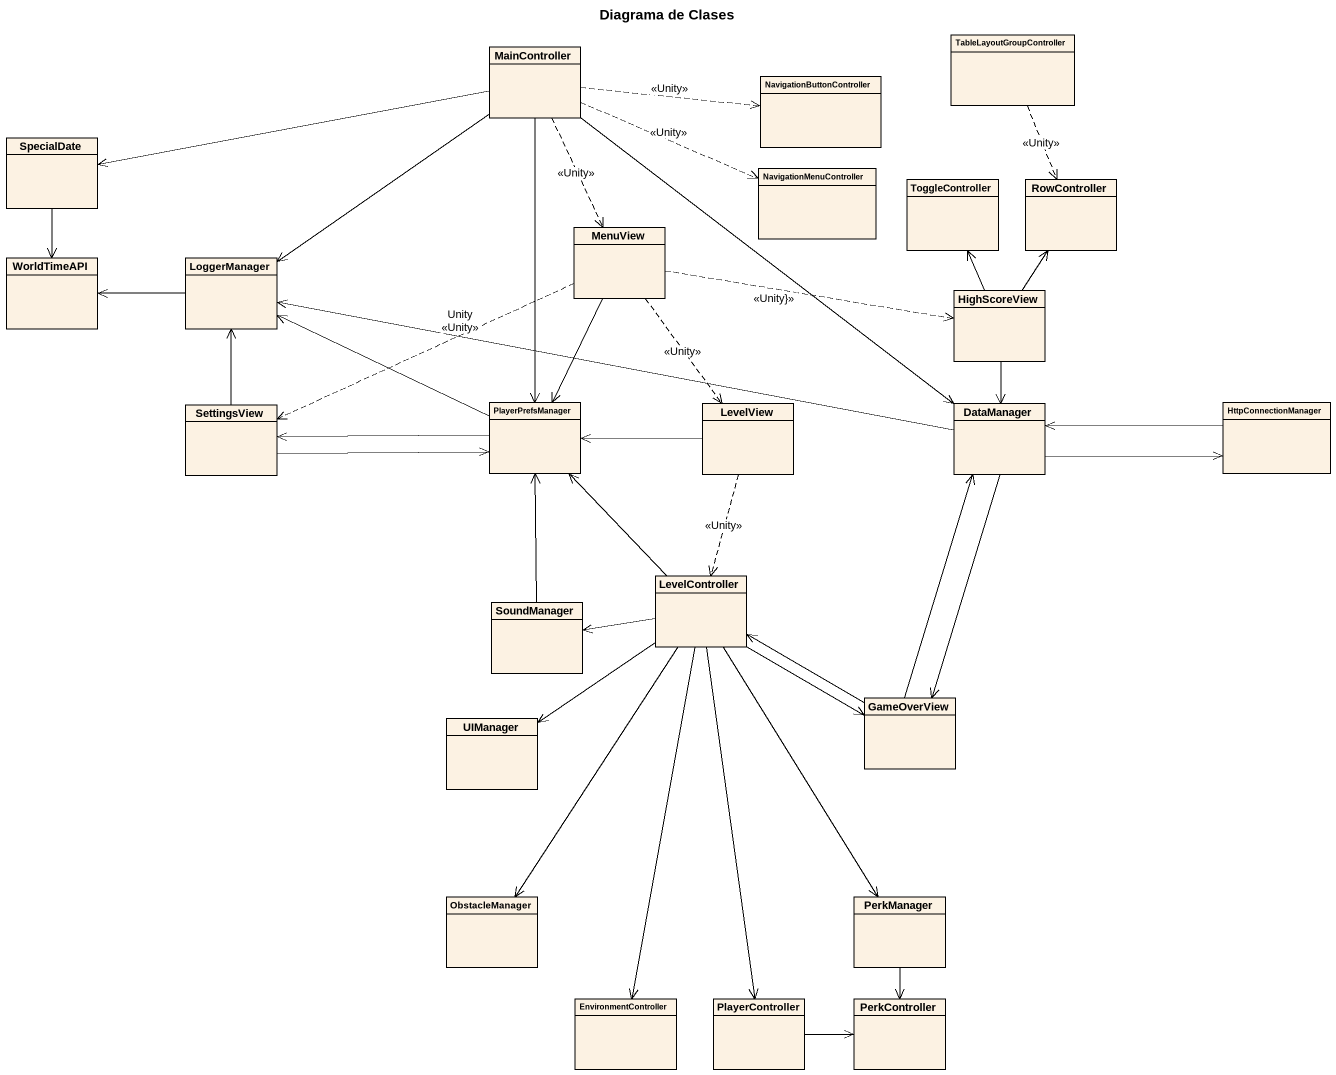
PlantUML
@startuml
title Diagrama de Clases
hide circle
hide empty members
class MainController
class TableLayoutGroupController
class NavigationButtonController
class SpecialDate
class NavigationMenuController
class ToggleController
class RowController
class MenuView
class WorldTimeAPI
class LoggerManager
class HighScoreView
class SettingsView
class PlayerPrefsManager
class LevelView
class DataManager
class HttpConnectionManager
class SoundManager
class LevelController
class UIManager
class GameOverView
class ObstacleManager
class PerkManager
class EnvironmentController
class PlayerController
class PerkController
MainController .right.> NavigationButtonController : <<Unity>>
MainController -left-> SpecialDate
MainController .right.> NavigationMenuController : <<Unity>>
MainController ..> MenuView : <<Unity>>
MainController --> LoggerManager
MainController --> PlayerPrefsManager
MainController --> DataManager
TableLayoutGroupController ..> RowController : <<Unity>>
SpecialDate --> WorldTimeAPI
MenuView .right.> HighScoreView : <<Unity}>>
MenuView .left.> SettingsView : Unity\n<<Unity>>
MenuView --> PlayerPrefsManager
MenuView ..> LevelView : <<Unity>>
LoggerManager -left-> WorldTimeAPI
HighScoreView -up-> ToggleController
HighScoreView -up-> RowController
HighScoreView --> DataManager
SettingsView -up-> LoggerManager
SettingsView -right-> PlayerPrefsManager
PlayerPrefsManager -left-> LoggerManager
PlayerPrefsManager -left-> SettingsView
LevelView -left-> PlayerPrefsManager
LevelView ..> LevelController : <<Unity>>
DataManager -left-> LoggerManager
DataManager -right-> HttpConnectionManager
DataManager --> GameOverView
HttpConnectionManager -left-> DataManager
SoundManager -up-> PlayerPrefsManager
LevelController -up-> PlayerPrefsManager
LevelController -left-> SoundManager
LevelController --> UIManager
LevelController -right-> GameOverView
LevelController --> ObstacleManager
LevelController --> PerkManager
LevelController --> EnvironmentController
LevelController --> PlayerController
GameOverView -up-> DataManager
GameOverView -left-> LevelController
PerkManager --> PerkController
PlayerController -right-> PerkController
@enduml
